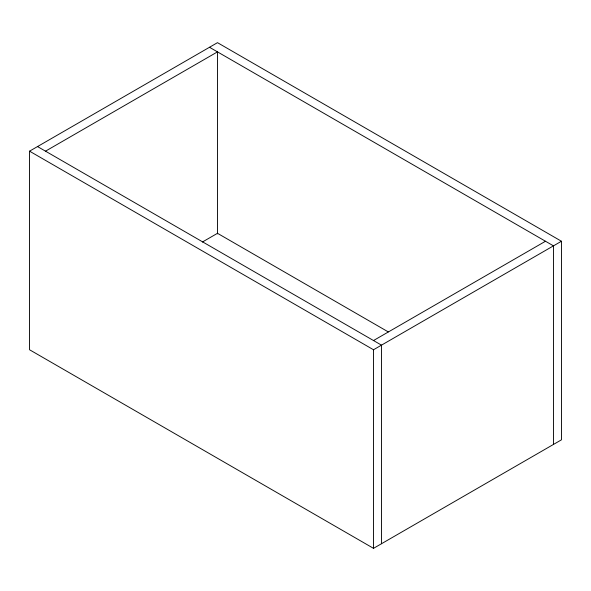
<?xml version="1.0" encoding="UTF-8"?>
<svg xmlns="http://www.w3.org/2000/svg" width="591" height="591" viewBox="0 0 591 591"><rect width="100%" height="100%" fill="white"/><g stroke="black" fill="none" stroke-linecap="round" stroke-linejoin="round"><path stroke-width="0.89" d="M29.55 151.17L217.488 42.663L561.45 241.246L561.45 439.83L373.512 548.337L29.55 349.754L29.55 151.17L373.512 349.754L561.45 241.246M45.507 151.17L217.488 51.875L217.488 233.91M202.358 242.037L217.488 233.305L388.272 331.906M373.512 340.534L545.493 241.246M209.51 47.273L553.471 245.856L553.471 444.439M37.529 146.561L381.49 345.144L381.49 543.727M373.512 349.754L373.512 548.337"/></g></svg>
